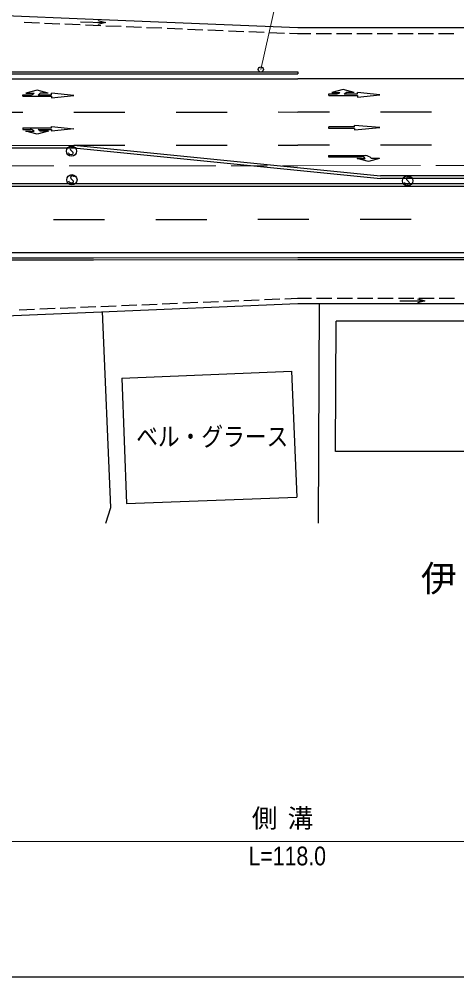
# Model space of a CAD drawing. Units: millimetres, scale not verified. Extents: x 40000 to 680000, y 20000 to 380000.
# Drawn here: x 478970 to 521795, y 205000 to 298762 of the extents above; entities that cross this region are included whole.
import ezdxf
from ezdxf.enums import TextEntityAlignment as Align

# ---------------------------------------------------------------- set-up
doc = ezdxf.new("R2010")
doc.units = ezdxf.units.MM
doc.header["$LTSCALE"] = 1000
doc.linetypes.add('CHAIN', pattern=[18.5, 12, -1.5, 3.5, -1.5])
for name, color, linetype, lineweight in [('M-BGD', 7, 'Continuous', 25), ('M-BMK', 2, 'CHAIN', 13), ('M-STR-HTXT', 7, 'Continuous', 13), ('M-STR-STRC', 7, 'Continuous', 25), ('M-STR-STRD', 7, 'Continuous', 25), ('M-TTL-BAND', 7, 'Continuous', 25)]:
    doc.layers.add(name, color=color, linetype=linetype, lineweight=lineweight)
doc.layers.add('M-BMK-HTXT', color=7, linetype='Continuous')
doc.styles.add('MS UI Gothic', font='')
doc.styles.add('ＭＳ ゴシック', font='')
doc.styles.get('MS UI Gothic').set_extended_font_data('MS UI Gothic')
doc.styles.get('ＭＳ ゴシック').set_extended_font_data('MS Gothic')

msp = doc.modelspace()

# ---------------------------------------------------------------- linework, layer by layer
at = {"layer": 'M-BGD'}
for p, q in [((486221, 298743), (466221, 299569)), ((480954, 298360), (479455, 298422)), ((482952, 298277), (481454, 298339)), ((484951, 298195), (483452, 298257)), ((484956, 298490), (487410, 298422)), ((486949, 298112), (485450, 298174)), ((506221, 297916), (486221, 298743)), ((506221, 297916), (486221, 298743)), ((487410, 298422), (486655, 298255)), ((486666, 298630), (487410, 298422)), ((488947, 298029), (487448, 298091)), ((490945, 297947), (489447, 298009)), ((492944, 297864), (491445, 297926)), ((494942, 297782), (493443, 297844)), ((496940, 297699), (495442, 297761)), ((498939, 297616), (497440, 297678)), ((500937, 297534), (499438, 297596)), ((502935, 297451), (501437, 297513)), ((504934, 297369), (503435, 297430)), ((506209, 297316), (505433, 297348)), ((507515, 297316), (506209, 297316)), ((526221, 297923), (506221, 297916)), ((509515, 297317), (508015, 297316)), ((511515, 297318), (510015, 297317)), ((513515, 297318), (512015, 297318)), ((515515, 297319), (514015, 297319)), ((517515, 297320), (516015, 297319)), ((519515, 297320), (518015, 297320)), ((521515, 297321), (520015, 297321)), ((466223, 293603), (486222, 293610)), ((486223, 293610), (506222, 293616)), ((506222, 293616), (506222, 293416)), ((466223, 293403), (486222, 293410)), ((486223, 293410), (506222, 293416)), ((484016, 286186), (483967, 286074)), ((483967, 286074), (483981, 285968)), ((484147, 286215), (484016, 286186)), ((484224, 286195), (484147, 286215)), ((484297, 286156), (484224, 286195)), ((484326, 286107), (484297, 286156)), ((484326, 286409), (484326, 286409)), ((483830, 285614), (483806, 285682)), ((483932, 285526), (483830, 285614)), ((484067, 285492), (483932, 285526)), ((483981, 285968), (484214, 285744)), ((484179, 285526), (484067, 285492)), ((484228, 285637), (484179, 285526)), ((484214, 285744), (484228, 285637)), ((484056, 283390), (484007, 283278)), ((484007, 283278), (484022, 283172)), ((484022, 283172), (484254, 282948)), ((484187, 283419), (484056, 283390)), ((484265, 283399), (484187, 283419)), ((484338, 283360), (484265, 283399)), ((484366, 283311), (484338, 283360)), ((516904, 283281), (516855, 283170)), ((516855, 283170), (516869, 283063)), ((517035, 283310), (516904, 283281)), ((517112, 283290), (517035, 283310)), ((517185, 283251), (517112, 283290)), ((517214, 283203), (517185, 283251)), ((483870, 282818), (483846, 282886)), ((483972, 282730), (483870, 282818)), ((484108, 282696), (483972, 282730)), ((484219, 282730), (484108, 282696)), ((484268, 282841), (484219, 282730)), ((484254, 282948), (484268, 282841)), ((516718, 282709), (516694, 282777)), ((516819, 282621), (516718, 282709)), ((516955, 282587), (516819, 282621)), ((516869, 283063), (517101, 282839)), ((517067, 282621), (516955, 282587)), ((517116, 282732), (517067, 282621)), ((517101, 282839), (517116, 282732)), ((466229, 275403), (486229, 275410)), ((466229, 275203), (486229, 275210)), ((486228, 275410), (506228, 275416)), ((486228, 275210), (506228, 275216)), ((506228, 275416), (526228, 275423)), ((506229, 275216), (526228, 275223)), ((496468, 271007), (494970, 270944)), ((498467, 271090), (496968, 271028)), ((500465, 271174), (498966, 271111)), ((502463, 271258), (500964, 271195)), ((504461, 271342), (502963, 271279)), ((506219, 271416), (504961, 271363)), ((507575, 271417), (506219, 271416)), ((509575, 271417), (508075, 271417)), ((511575, 271418), (510075, 271417)), ((513575, 271419), (512075, 271418)), ((515575, 271419), (514075, 271419)), ((517575, 271420), (516075, 271420)), ((516226, 271190), (518680, 271180)), ((518680, 271180), (517930, 270996)), ((517931, 271371), (518680, 271180)), ((519575, 271421), (518075, 271420)), ((521575, 271421), (520075, 271421)), ((466231, 269236), (486231, 270076)), ((480482, 270335), (478984, 270272)), ((482481, 270419), (480982, 270356)), ((484479, 270503), (482980, 270440)), ((486477, 270587), (484978, 270524)), ((486231, 270076), (506229, 270916)), ((488475, 270671), (486977, 270608)), ((487932, 250946), (487120, 270127)), ((490474, 270755), (488975, 270692)), ((492472, 270839), (490973, 270776)), ((494470, 270923), (492971, 270860)), ((506229, 270916), (526229, 270923)), ((508310, 270912), (508220, 249417)), ((509910, 256423), (509988, 269198)), ((545474, 269216), (509988, 269198)), ((489017, 263610), (505627, 264303)), ((489017, 263610), (489477, 251336)), ((505627, 264303), (506142, 251960)), ((545538, 256467), (509910, 256423)), ((489477, 251336), (506142, 251960)), ((487442, 249410), (487932, 250946))]:
    msp.add_line(p, q, dxfattribs=at)
for centre, radius in [((502619, 293838), 250), ((484093, 285836), 500), ((484133, 283040), 500), ((516980, 282932), 500)]:
    msp.add_circle(centre, radius, dxfattribs=at)
at = {"layer": 'M-BMK'}
for p, q in [((470354, 284404), (486226, 284410)), ((486226, 284410), (506225, 284416)), ((506225, 284416), (526225, 284423))]:
    msp.add_line(p, q, dxfattribs=at)
at = {"layer": 'M-STR-HTXT'}
for p, q in [((509667, 325685), (502619, 293838)), ((447274, 218246), (563134, 218246))]:
    msp.add_line(p, q, dxfattribs=at)
at = {"layer": 'M-STR-STRC'}
for p, q in [((466223, 292903), (486223, 292910)), ((486223, 292910), (506223, 292916)), ((557323, 292934), (506223, 292916)), ((480724, 291808), (479624, 291508)), ((481824, 291508), (480724, 291808)), ((510659, 291890), (509559, 291590)), ((511759, 291590), (510659, 291890)), ((479324, 291357), (480060, 291358)), ((479324, 291207), (479324, 291357)), ((479324, 291207), (482124, 291208)), ((479624, 291508), (480424, 291508)), ((480060, 291358), (480075, 291358)), ((480841, 291358), (482124, 291358)), ((481824, 291508), (481024, 291508)), ((482124, 291358), (482124, 291508)), ((484324, 291284), (482124, 291508)), ((482124, 291058), (484324, 291284)), ((482124, 291208), (482124, 291058)), ((509259, 291290), (509259, 291440)), ((509259, 291440), (509994, 291440)), ((509259, 291290), (512059, 291291)), ((509559, 291590), (510359, 291590)), ((509994, 291440), (510009, 291440)), ((510776, 291440), (512059, 291441)), ((511759, 291590), (510959, 291590)), ((512059, 291441), (512059, 291591)), ((514259, 291366), (512059, 291591)), ((512059, 291141), (514259, 291366)), ((512059, 291291), (512059, 291141)), ((474324, 289656), (479324, 289657)), ((484325, 289659), (486224, 289660)), ((486224, 289660), (489325, 289661)), ((494325, 289662), (499325, 289664)), ((504325, 289678), (506224, 289666)), ((509325, 289667), (506224, 289666)), ((519325, 289671), (514325, 289669)), ((479326, 288108), (479326, 287958)), ((479326, 288108), (482126, 288108)), ((479326, 287958), (480062, 287958)), ((480062, 287958), (480077, 287958)), ((480844, 287958), (482126, 287958)), ((482126, 288108), (482126, 288258)), ((482126, 288258), (484326, 288034)), ((484326, 288034), (482126, 287808)), ((482126, 287958), (482126, 287808)), ((511769, 288217), (509269, 288216)), ((509270, 288066), (509269, 288216)), ((511770, 288067), (509270, 288066)), ((511769, 288217), (511769, 288367)), ((514269, 288143), (511769, 288367)), ((511770, 287917), (514269, 288143)), ((511770, 288067), (511770, 287917)), ((479626, 287808), (480426, 287808)), ((480726, 287508), (479626, 287808)), ((481826, 287808), (480726, 287508)), ((481826, 287808), (481026, 287808)), ((466225, 286403), (484325, 286409)), ((484318, 286409), (489318, 286411)), ((484325, 286409), (514341, 283419)), ((494318, 286412), (499318, 286414)), ((504318, 286420), (506225, 286416)), ((509326, 286417), (506225, 286416)), ((519326, 286421), (514326, 286419)), ((509240, 285427), (512840, 285428)), ((509240, 285427), (509240, 285277)), ((509240, 285277), (512476, 285278)), ((513141, 284828), (512040, 285128)), ((512040, 285128), (512840, 285128)), ((514240, 285129), (513141, 284828)), ((514240, 285129), (513440, 285128)), ((557327, 283434), (514341, 283419)), ((466227, 282403), (486226, 282410)), ((486226, 282410), (506226, 282416)), ((506226, 282416), (526226, 282423)), ((482328, 279158), (486228, 279160)), ((486227, 279160), (487328, 279160)), ((492328, 279162), (497328, 279163)), ((502328, 279165), (506227, 279166)), ((506227, 279166), (507328, 279167)), ((512328, 279169), (517328, 279170)), ((466229, 275903), (486229, 275910)), ((486228, 275910), (506228, 275916)), ((506228, 275916), (557329, 275934))]:
    msp.add_line(p, q, dxfattribs=at)
for centre, radius, start, end in [((480067, 291858), 500, 269.1567, 315.60179), ((480303, 292200), 1000, 302.6024, 316.18223), ((510001, 291940), 500, 269.1567, 315.60179), ((510237, 292283), 1000, 302.6024, 316.18223), ((480069, 287458), 500, 44.4376, 90.88268), ((480305, 287115), 1000, 43.85716, 57.43698), ((512483, 284778), 500, 44.4376, 90.88268), ((512719, 284436), 1000, 43.85716, 83.05212)]:
    msp.add_arc(centre, radius, start, end, dxfattribs=at)
at = {"layer": 'M-STR-STRD'}
for p, q in [((466225, 286153), (484325, 286159)), ((484325, 286159), (514329, 283169)), ((556827, 283184), (514329, 283169)), ((466226, 282653), (486226, 282660)), ((486226, 282660), (506226, 282666)), ((506226, 282666), (526226, 282673))]:
    msp.add_line(p, q, dxfattribs=at)
at = {"layer": 'M-TTL-BAND'}
msp.add_line((40000, 205000), (579000, 205000), dxfattribs=at)

# ---------------------------------------------------------------- texts
at = {"layer": 'M-BGD', "style": 'ＭＳ ゴシック', "width": 0.85}
msp.add_text('ベル・グラース', height=1833, dxfattribs=at).set_placement((497860, 257891), align=Align.MIDDLE_CENTER)
at = {"layer": 'M-BMK-HTXT', "insert": (518277, 243850), "char_height": 2566, "attachment_point": 4, "style": 'ＭＳ ゴシック'}
msp.add_mtext('\\T1.29;伊倉新町二丁目', dxfattribs=at)
at = {"layer": 'M-STR-HTXT', "style": 'MS UI Gothic', "width": 0.85}
msp.add_text('L=118.0', height=1833, dxfattribs=at).set_placement((505199, 215367), align=Align.BOTTOM_CENTER)
at = {"layer": 'M-STR-HTXT', "insert": (505236, 220428), "char_height": 1833, "attachment_point": 5, "style": 'ＭＳ ゴシック'}
msp.add_mtext('\\T1.4;側溝', dxfattribs=at)

doc.saveas('drawing.dxf')
